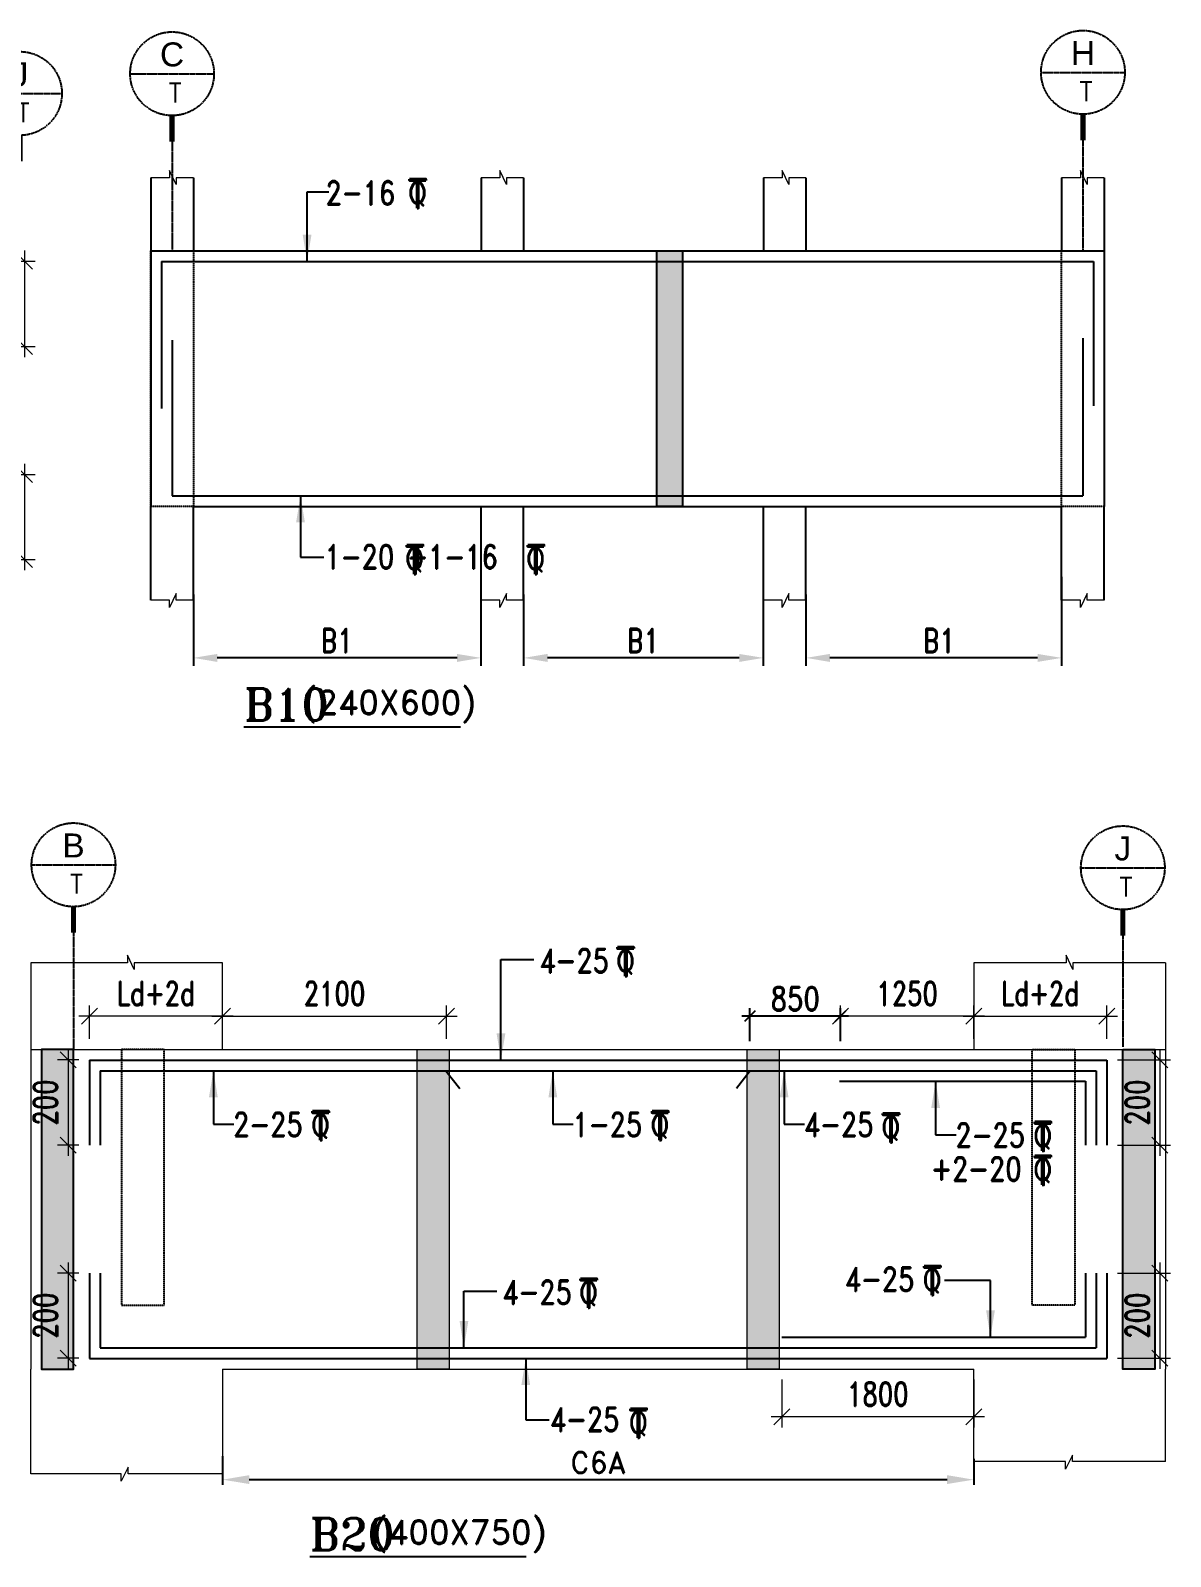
# Model space of a CAD drawing. Header units: millimetres. Extents: x 2061841 to 105821645, y -77612 to 48520811.
# Drawn here: x 2799672 to 2810372, y 28935 to 43257 of the extents above; entities that cross this region are included whole.
import ezdxf
from ezdxf.enums import TextEntityAlignment as Align

# ---------------------------------------------------------------- set-up
doc = ezdxf.new("R2010")
doc.units = ezdxf.units.MM
doc.header["$LTSCALE"] = 10
doc.header["$MEASUREMENT"] = 0
for name, pattern in [('$0$HIDDEN', [0.375, 0.25, -0.125]), ('BASEMENT COLUMN SETTING OUT-PART 2_R4$0$CENTER', [2, 1.25, -0.25, 0.25, -0.25]), ('CENTER', [2, 1.25, -0.25, 0.25, -0.25])]:
    doc.linetypes.add(name, pattern=pattern)
for name, color, linetype in [('A-Grid-Tower', 8, 'CENTER'), ('BASEMENT COLUMN SETTING OUT-PART 2_R4$0$A-GRID-MAIN', 2, 'BASEMENT COLUMN SETTING OUT-PART 2_R4$0$CENTER'), ('BEAM', 4, 'Continuous'), ('BEAM HATCH', 252, 'Continuous'), ('BEAM STIRRUPS', 3, 'Continuous'), ('DIM1', 3, 'Continuous'), ('LEADER', 3, 'Continuous'), ('REIN', 1, 'Continuous'), ('SHEET', 7, 'Continuous'), ('VIN_BEAM', 4, 'Continuous')]:
    doc.layers.add(name, color=color, linetype=linetype)
doc.layers.add('TEXT', color=2, linetype='Continuous', lineweight=25)
doc.layers.add('VIN_SLAB DIMENSION', color=3, linetype='Continuous', lineweight=13)
doc.styles.add('200', font='romand.shx', dxfattribs={"width": 0.8, "height": 225})
doc.styles.add('BASEMENT COLUMN SETTING OUT-PART 2_R4$0$MAS-TXTL', font='arial.ttf', dxfattribs={"height": 200})
doc.styles.add('BASEMENT COLUMN SETTING OUT-PART 2_R4$0$MAS-TXTS', font='romans.shx', dxfattribs={"width": 0.8, "height": 180})
doc.styles.add('GRID', font='romand.shx')
doc.styles.add('PK', font='romand.shx', dxfattribs={"width": 0.7, "height": 225})
doc.styles.add('PRP 100', font='romand.shx', dxfattribs={"width": 0.75})
doc.styles.add('RD', font='romand.shx', dxfattribs={"width": 0.9, "height": 225})
doc.styles.add('ROMAND', font='romand', dxfattribs={"height": 200})
doc.styles.add('RT', font='romant.shx', dxfattribs={"height": 250})
doc.dimstyles.new('dim', dxfattribs={"dimtxt": 225, "dimasz": 150, "dimexe": 100, "dimexo": 100, "dimgap": 100, "dimtad": 1, "dimdec": 0, "dimlfac": -1, "dimrnd": 5, "dimdsep": 46, "dimtxsty": 'PRP 100', "dimblk": 'OBLIQUE', "dimcen": 1.5, "dimdle": 100, "dimclrd": 3, "dimclre": 3, "dimclrt": 2, "dimadec": 0, "dimazin": 0, "dimtfac": 1, "dimtdec": 0, "dimtix": 1, "dimtmove": 0, "dimatfit": 3, "dimldrblk": 'OBLIQUE', "dimfxl": 200, "dimlwd": -1, "dimlwe": -1, "dimarcsym": 0})
doc.dimstyles.new('GR', dxfattribs={"dimtxt": 225, "dimasz": 100, "dimexe": 50, "dimexo": 50, "dimgap": 40, "dimtad": 1, "dimdec": 0, "dimzin": 0, "dimdsep": 46, "dimtxsty": 'RD', "dimblk1": 'OBLIQUE', "dimblk2": 'OBLIQUE', "dimsah": 1, "dimcen": 0, "dimdle": 100, "dimclrd": 3, "dimclre": 3, "dimclrt": 2, "dimadec": 0, "dimazin": 0, "dimtfac": 1, "dimtdec": 0, "dimtix": 1, "dimtmove": 0, "dimatfit": 3, "dimfxl": 1, "dimtolj": 1, "dimtzin": 0, "dimarcsym": 0})
doc.dimstyles.new('GR2', dxfattribs={"dimtxt": 225, "dimasz": 100, "dimexe": 75, "dimexo": 75, "dimgap": 50, "dimtad": 1, "dimdec": 0, "dimdsep": 46, "dimtxsty": '200', "dimblk1": 'OBLIQUE', "dimblk2": 'OBLIQUE', "dimsah": 1, "dimcen": 50, "dimdle": 75, "dimclrd": 3, "dimclre": 3, "dimclrt": 2, "dimadec": 0, "dimazin": 0, "dimtfac": 1, "dimtdec": 0, "dimtix": 1, "dimtmove": 0, "dimatfit": 3, "dimldrblk": 'OBLIQUE', "dimfxl": 1, "dimtolj": 1, "dimtzin": 0, "dimarcsym": 0})
doc.dimstyles.new('GRID', dxfattribs={"dimtxt": 300, "dimasz": 75, "dimexe": 50, "dimexo": 50, "dimgap": 60, "dimtad": 1, "dimdec": 0, "dimdsep": 46, "dimtxsty": 'GRID', "dimblk1": 'OBLIQUE', "dimblk2": 'OBLIQUE', "dimsah": 1, "dimcen": 2.5, "dimdle": 50, "dimclrd": 3, "dimclre": 3, "dimclrt": 2, "dimadec": 0, "dimazin": 0, "dimtfac": 1, "dimtdec": 0, "dimtmove": 0, "dimatfit": 3, "dimldrblk": 'OBLIQUE', "dimfxl": 1, "dimarcsym": 0})

# ---------------------------------------------------------------- blocks, each defined once
blk = doc.blocks.new('A$C33BE299A')
at = {"layer": 'SHEET', "color": 4, "style": 'ROMAND'}
for s, height, p in [('T', 170, (-16.2, 0)), ('Q', 125, (-14.4, 26.9))]:
    blk.add_text(s, height=height, dxfattribs=at).set_placement(p)
blk = doc.blocks.new('*D1978')
at = {"layer": 'BEAM STIRRUPS', "color": 3, "lineweight": -2, "ltscale": 0.25, "transparency": 16777216}
for p, q in [((2801200, 37963), (2801200, 37294)), ((2803900, 37936), (2803900, 37294)), ((2803675, 37369), (2801425, 37369))]:
    blk.add_line(p, q, dxfattribs=at)
at = {"layer": 'BEAM STIRRUPS', "color": 3, "linetype": 'Continuous', "ltscale": 0.25, "transparency": 16777216}
for points in [[(2801425, 37406), (2801425, 37331), (2801200, 37369)], [(2803675, 37406), (2803675, 37331), (2803900, 37369)]]:
    blk.add_solid(points, dxfattribs=at)
at = {"layer": 'Defpoints', "color": 0, "linetype": 'Continuous', "ltscale": 0.25, "transparency": 16777216}
for p in [(2801200, 38038, 2), (2803900, 38011, 46), (2801200, 37369)]:
    blk.add_point(p, dxfattribs=at)
at = {"layer": 'BEAM STIRRUPS', "color": 2, "linetype": 'Continuous', "ltscale": 0.25, "transparency": 16777216, "insert": (2802550, 37531), "char_height": 225, "attachment_point": 5, "rotation": 360, "style": '200'}
blk.add_mtext('\\A1;B1', dxfattribs=at)
blk = doc.blocks.new('_Oblique')
at = {"color": 0, "linetype": 'ByBlock', "lineweight": -2}
blk.add_line((-0.5, -0.5), (0.5, 0.5), dxfattribs=at)
blk = doc.blocks.new('*D1979')
at = {"layer": 'BEAM STIRRUPS', "color": 3, "lineweight": -2, "ltscale": 0.25, "transparency": 16777216}
for p, q in [((2806550, 38129), (2806550, 37294)), ((2804300, 37963), (2804300, 37294)), ((2806325, 37369), (2804525, 37369))]:
    blk.add_line(p, q, dxfattribs=at)
at = {"layer": 'BEAM STIRRUPS', "color": 3, "linetype": 'Continuous', "ltscale": 0.25, "transparency": 16777216}
for points in [[(2804525, 37406), (2804525, 37331), (2804300, 37369)], [(2806325, 37406), (2806325, 37331), (2806550, 37369)]]:
    blk.add_solid(points, dxfattribs=at)
at = {"layer": 'Defpoints', "color": 0, "linetype": 'Continuous', "ltscale": 0.25, "transparency": 16777216}
for p in [(2806550, 38204, 46), (2804300, 38038, 2), (2804300, 37369)]:
    blk.add_point(p, dxfattribs=at)
at = {"layer": 'BEAM STIRRUPS', "color": 2, "linetype": 'Continuous', "ltscale": 0.25, "transparency": 16777216, "insert": (2805425, 37531), "char_height": 225, "attachment_point": 5, "rotation": 360, "style": '200'}
blk.add_mtext('\\A1;B1', dxfattribs=at)
blk = doc.blocks.new('*D1980')
at = {"layer": 'BEAM STIRRUPS', "color": 3, "lineweight": -2, "ltscale": 0.25, "transparency": 16777216}
for p, q in [((2809350, 38129), (2809350, 37294)), ((2806950, 37963), (2806950, 37294)), ((2809125, 37369), (2807175, 37369))]:
    blk.add_line(p, q, dxfattribs=at)
at = {"layer": 'BEAM STIRRUPS', "color": 3, "linetype": 'Continuous', "ltscale": 0.25, "transparency": 16777216}
for points in [[(2807175, 37406), (2807175, 37331), (2806950, 37369)], [(2809125, 37406), (2809125, 37331), (2809350, 37369)]]:
    blk.add_solid(points, dxfattribs=at)
at = {"layer": 'Defpoints', "color": 0, "linetype": 'Continuous', "ltscale": 0.25, "transparency": 16777216}
for p in [(2809350, 38204, 46), (2806950, 38038, 2), (2806950, 37369)]:
    blk.add_point(p, dxfattribs=at)
at = {"layer": 'BEAM STIRRUPS', "color": 2, "linetype": 'Continuous', "ltscale": 0.25, "transparency": 16777216, "insert": (2808203, 37531), "char_height": 225, "attachment_point": 5, "rotation": 360, "style": '200'}
blk.add_mtext('\\A1;B1', dxfattribs=at)
blk = doc.blocks.new('*D1947')
at = {"layer": 'Defpoints', "color": 0, "linetype": 'Continuous', "ltscale": 20, "transparency": 16777216}
for p in [(2801475, 29928, 0), (2808525, 29903, -52), (2808525, 29656)]:
    blk.add_point(p, dxfattribs=at)
at = {"layer": 'DIM1', "color": 3, "linetype": 'Continuous', "lineweight": -2, "ltscale": 20, "transparency": 16777216}
for p, q in [((2801475, 29878), (2801475, 29606)), ((2808525, 29853), (2808525, 29606)), ((2801725, 29656), (2808275, 29656))]:
    blk.add_line(p, q, dxfattribs=at)
at = {"layer": 'DIM1', "color": 3, "linetype": 'Continuous', "ltscale": 20, "transparency": 16777216}
for points in [[(2801725, 29698), (2801725, 29615), (2801475, 29656)], [(2808275, 29698), (2808275, 29615), (2808525, 29656)]]:
    blk.add_solid(points, dxfattribs=at)
at = {"layer": 'DIM1', "color": 2, "linetype": 'Continuous', "ltscale": 20, "transparency": 16777216, "insert": (2805000, 29816), "char_height": 200, "attachment_point": 5, "style": 'GRID'}
blk.add_mtext('C6A', dxfattribs=at)
blk = doc.blocks.new('*D1948')
at = {"layer": 'Defpoints', "color": 0, "transparency": 16777216}
for p in [(2803575, 34006), (2801475, 33695), (2803575, 33695, -34)]:
    blk.add_point(p, dxfattribs=at)
at = {"layer": 'VIN_SLAB DIMENSION', "color": 3, "transparency": 16777216}
for p, q in [((2801475, 33795), (2801475, 34106)), ((2803575, 33795), (2803575, 34106)), ((2801375, 34006), (2803675, 34006))]:
    blk.add_line(p, q, dxfattribs=at)
at = {"layer": 'VIN_SLAB DIMENSION', "color": 3, "transparency": 16777216, "xscale": 150, "yscale": 150, "zscale": 150, "rotation": 180}
blk.add_blockref('_Oblique', (2801475, 34006), dxfattribs=at)
at = {"layer": 'VIN_SLAB DIMENSION', "color": 3, "transparency": 16777216, "xscale": 150, "yscale": 150, "zscale": 150}
blk.add_blockref('_Oblique', (2803575, 34006), dxfattribs=at)
at = {"layer": 'VIN_SLAB DIMENSION', "color": 2, "transparency": 16777216, "insert": (2802525, 34219), "char_height": 225, "attachment_point": 5, "style": 'PRP 100'}
blk.add_mtext('2100', dxfattribs=at)
blk = doc.blocks.new('OBLIQUE')
blk = doc.blocks.new('*D1834')
at = {"layer": 'Defpoints', "color": 0, "transparency": 16777216}
for p in [(2799119, 41091, 52), (2799119, 40291, 51), (2799616, 40291)]:
    blk.add_point(p, dxfattribs=at)
at = {"layer": 'VIN_SLAB DIMENSION', "color": 3, "transparency": 16777216}
for p, q in [((2799616, 41191), (2799616, 40191)), ((2799219, 41091), (2799716, 41091)), ((2799219, 40291), (2799716, 40291))]:
    blk.add_line(p, q, dxfattribs=at)
at = {"layer": 'VIN_SLAB DIMENSION', "color": 3, "transparency": 16777216, "xscale": 150, "yscale": 150, "zscale": 150}
for p, rotation in [((2799616, 41091), 90), ((2799616, 40291), 270)]:
    blk.add_blockref('_Oblique', p, dxfattribs=dict(at, rotation=rotation))
at = {"layer": 'VIN_SLAB DIMENSION', "color": 2, "transparency": 16777216, "insert": (2799403, 40691), "char_height": 225, "attachment_point": 5, "rotation": 90, "style": 'PRP 100'}
blk.add_mtext('200', dxfattribs=at)
blk = doc.blocks.new('*D1835')
at = {"layer": 'Defpoints', "color": 0, "transparency": 16777216}
for p in [(2799119, 39091, 52), (2799119, 38291, 51), (2799616, 38291)]:
    blk.add_point(p, dxfattribs=at)
at = {"layer": 'VIN_SLAB DIMENSION', "color": 3, "transparency": 16777216}
for p, q in [((2799616, 39191), (2799616, 38191)), ((2799219, 39091), (2799716, 39091)), ((2799219, 38291), (2799716, 38291))]:
    blk.add_line(p, q, dxfattribs=at)
at = {"layer": 'VIN_SLAB DIMENSION', "color": 3, "transparency": 16777216, "xscale": 150, "yscale": 150, "zscale": 150}
for p, rotation in [((2799616, 39091), 90), ((2799616, 38291), 270)]:
    blk.add_blockref('_Oblique', p, dxfattribs=dict(at, rotation=rotation))
at = {"layer": 'VIN_SLAB DIMENSION', "color": 2, "transparency": 16777216, "insert": (2799403, 38691), "char_height": 225, "attachment_point": 5, "rotation": 90, "style": 'PRP 100'}
blk.add_mtext('200', dxfattribs=at)
blk = doc.blocks.new('*D1844')
at = {"layer": 'Defpoints', "color": 0, "transparency": 16777216}
for p in [(2809775, 34006), (2808525, 33695, 52), (2809775, 33695, 52)]:
    blk.add_point(p, dxfattribs=at)
at = {"layer": 'VIN_SLAB DIMENSION', "color": 3, "transparency": 16777216}
for p, q in [((2808525, 33795), (2808525, 34106)), ((2809775, 33795), (2809775, 34106)), ((2808425, 34006), (2809875, 34006))]:
    blk.add_line(p, q, dxfattribs=at)
at = {"layer": 'VIN_SLAB DIMENSION', "color": 3, "transparency": 16777216, "xscale": 150, "yscale": 150, "zscale": 150, "rotation": 180}
blk.add_blockref('_Oblique', (2808525, 34006), dxfattribs=at)
at = {"layer": 'VIN_SLAB DIMENSION', "color": 3, "transparency": 16777216, "xscale": 150, "yscale": 150, "zscale": 150}
blk.add_blockref('_Oblique', (2809775, 34006), dxfattribs=at)
at = {"layer": 'VIN_SLAB DIMENSION', "color": 2, "transparency": 16777216, "insert": (2809150, 34219), "char_height": 225, "attachment_point": 5, "style": 'PRP 100'}
blk.add_mtext('Ld+2d', dxfattribs=at)
blk = doc.blocks.new('*D1845')
at = {"layer": 'Defpoints', "color": 0, "transparency": 16777216}
for p in [(2809776, 33595, 52), (2809776, 32795, 51), (2810272, 32795)]:
    blk.add_point(p, dxfattribs=at)
at = {"layer": 'VIN_SLAB DIMENSION', "color": 3, "transparency": 16777216}
for p, q in [((2810272, 33695), (2810272, 32695)), ((2809876, 33595), (2810372, 33595)), ((2809876, 32795), (2810372, 32795))]:
    blk.add_line(p, q, dxfattribs=at)
at = {"layer": 'VIN_SLAB DIMENSION', "color": 3, "transparency": 16777216, "xscale": 150, "yscale": 150, "zscale": 150}
for p, rotation in [((2810272, 33595), 90), ((2810272, 32795), 270)]:
    blk.add_blockref('_Oblique', p, dxfattribs=dict(at, rotation=rotation))
at = {"layer": 'VIN_SLAB DIMENSION', "color": 2, "transparency": 16777216, "insert": (2810060, 33195), "char_height": 225, "attachment_point": 5, "rotation": 90, "style": 'PRP 100'}
blk.add_mtext('200', dxfattribs=at)
blk = doc.blocks.new('*D1846')
at = {"layer": 'Defpoints', "color": 0, "transparency": 16777216}
for p in [(2809776, 31595, 52), (2809776, 30795, 51), (2810272, 30795)]:
    blk.add_point(p, dxfattribs=at)
at = {"layer": 'VIN_SLAB DIMENSION', "color": 3, "transparency": 16777216}
for p, q in [((2810272, 31695), (2810272, 30695)), ((2809876, 31595), (2810372, 31595)), ((2809876, 30795), (2810372, 30795))]:
    blk.add_line(p, q, dxfattribs=at)
at = {"layer": 'VIN_SLAB DIMENSION', "color": 3, "transparency": 16777216, "xscale": 150, "yscale": 150, "zscale": 150}
for p, rotation in [((2810272, 31595), 90), ((2810272, 30795), 270)]:
    blk.add_blockref('_Oblique', p, dxfattribs=dict(at, rotation=rotation))
at = {"layer": 'VIN_SLAB DIMENSION', "color": 2, "transparency": 16777216, "insert": (2810060, 31195), "char_height": 225, "attachment_point": 5, "rotation": 90, "style": 'PRP 100'}
blk.add_mtext('200', dxfattribs=at)
blk = doc.blocks.new('*D1847')
at = {"layer": 'Defpoints', "color": 0, "transparency": 16777216}
for p in [(2800225, 34006), (2800225, 33695, 52), (2801475, 33695, 52)]:
    blk.add_point(p, dxfattribs=at)
at = {"layer": 'VIN_SLAB DIMENSION', "color": 3, "transparency": 16777216}
for p, q in [((2800225, 33795), (2800225, 34106)), ((2801475, 33795), (2801475, 34106)), ((2801575, 34006), (2800125, 34006))]:
    blk.add_line(p, q, dxfattribs=at)
at = {"layer": 'VIN_SLAB DIMENSION', "color": 3, "transparency": 16777216, "xscale": 150, "yscale": 150, "zscale": 150, "rotation": 180}
blk.add_blockref('_Oblique', (2800225, 34006), dxfattribs=at)
at = {"layer": 'VIN_SLAB DIMENSION', "color": 3, "transparency": 16777216, "xscale": 150, "yscale": 150, "zscale": 150}
blk.add_blockref('_Oblique', (2801475, 34006), dxfattribs=at)
at = {"layer": 'VIN_SLAB DIMENSION', "color": 2, "transparency": 16777216, "insert": (2800850, 34219), "char_height": 225, "attachment_point": 5, "style": 'PRP 100'}
blk.add_mtext('Ld+2d', dxfattribs=at)
blk = doc.blocks.new('*D1848')
at = {"layer": 'Defpoints', "color": 0, "transparency": 16777216}
for p in [(2800224, 33595, 52), (2800024, 32795), (2800224, 32795, 51)]:
    blk.add_point(p, dxfattribs=at)
at = {"layer": 'VIN_SLAB DIMENSION', "color": 3, "transparency": 16777216}
for p, q in [((2800024, 33695), (2800024, 32695)), ((2800124, 33595), (2799924, 33595)), ((2800124, 32795), (2799924, 32795))]:
    blk.add_line(p, q, dxfattribs=at)
at = {"layer": 'VIN_SLAB DIMENSION', "color": 3, "transparency": 16777216, "xscale": 150, "yscale": 150, "zscale": 150}
for p, rotation in [((2800024, 33595), 90), ((2800024, 32795), 270)]:
    blk.add_blockref('_Oblique', p, dxfattribs=dict(at, rotation=rotation))
at = {"layer": 'VIN_SLAB DIMENSION', "color": 2, "transparency": 16777216, "insert": (2799811, 33195), "char_height": 225, "attachment_point": 5, "rotation": 90, "style": 'PRP 100'}
blk.add_mtext('200', dxfattribs=at)
blk = doc.blocks.new('*D1849')
at = {"layer": 'Defpoints', "color": 0, "transparency": 16777216}
for p in [(2807275, 34006), (2807275, 33695), (2808525, 33695)]:
    blk.add_point(p, dxfattribs=at)
at = {"layer": 'VIN_SLAB DIMENSION', "color": 3, "transparency": 16777216}
for p, q in [((2807275, 33795), (2807275, 34106)), ((2808525, 33795), (2808525, 34106)), ((2808625, 34006), (2807175, 34006))]:
    blk.add_line(p, q, dxfattribs=at)
at = {"layer": 'VIN_SLAB DIMENSION', "color": 3, "transparency": 16777216, "xscale": 150, "yscale": 150, "zscale": 150, "rotation": 180}
blk.add_blockref('_Oblique', (2807275, 34006), dxfattribs=at)
at = {"layer": 'VIN_SLAB DIMENSION', "color": 3, "transparency": 16777216, "xscale": 150, "yscale": 150, "zscale": 150}
blk.add_blockref('_Oblique', (2808525, 34006), dxfattribs=at)
at = {"layer": 'VIN_SLAB DIMENSION', "color": 2, "transparency": 16777216, "insert": (2807900, 34219), "char_height": 225, "attachment_point": 5, "style": 'PRP 100'}
blk.add_mtext('1250', dxfattribs=at)
blk = doc.blocks.new('*D1850')
at = {"layer": 'BEAM', "color": 3, "lineweight": -2, "transparency": 16777216}
for p, q in [((2807350, 34006), (2806350, 34006)), ((2806425, 33770), (2806425, 34081)), ((2807275, 33770), (2807275, 34081))]:
    blk.add_line(p, q, dxfattribs=at)
at = {"layer": 'Defpoints', "color": 0, "transparency": 16777216}
for p in [(2806425, 34006), (2806425, 33695, 18), (2807275, 33695, 52)]:
    blk.add_point(p, dxfattribs=at)
at = {"layer": 'BEAM', "color": 3, "lineweight": -2, "transparency": 16777216, "xscale": 100, "yscale": 100, "zscale": 100, "rotation": 180}
blk.add_blockref('_Oblique', (2806425, 34006), dxfattribs=at)
at = {"layer": 'BEAM', "color": 3, "lineweight": -2, "transparency": 16777216, "xscale": 100, "yscale": 100, "zscale": 100}
blk.add_blockref('_Oblique', (2807275, 34006), dxfattribs=at)
at = {"layer": 'BEAM', "color": 2, "transparency": 16777216, "insert": (2806850, 34169), "char_height": 225, "attachment_point": 5, "style": '200'}
blk.add_mtext('\\A1;850', dxfattribs=at)
blk = doc.blocks.new('*D1851')
at = {"layer": 'Defpoints', "color": 0, "transparency": 16777216}
for p in [(2800224, 31595, 52), (2800024, 30795), (2800224, 30795, 51)]:
    blk.add_point(p, dxfattribs=at)
at = {"layer": 'VIN_SLAB DIMENSION', "color": 3, "transparency": 16777216}
for p, q in [((2800024, 31695), (2800024, 30695)), ((2800124, 31595), (2799924, 31595)), ((2800124, 30795), (2799924, 30795))]:
    blk.add_line(p, q, dxfattribs=at)
at = {"layer": 'VIN_SLAB DIMENSION', "color": 3, "transparency": 16777216, "xscale": 150, "yscale": 150, "zscale": 150}
for p, rotation in [((2800024, 31595), 90), ((2800024, 30795), 270)]:
    blk.add_blockref('_Oblique', p, dxfattribs=dict(at, rotation=rotation))
at = {"layer": 'VIN_SLAB DIMENSION', "color": 2, "transparency": 16777216, "insert": (2799811, 31195), "char_height": 225, "attachment_point": 5, "rotation": 90, "style": 'PRP 100'}
blk.add_mtext('200', dxfattribs=at)
blk = doc.blocks.new('*D1852')
at = {"layer": 'Defpoints', "color": 0, "transparency": 16777216}
for p in [(2806725, 30695), (2808525, 30695), (2806725, 30246)]:
    blk.add_point(p, dxfattribs=at)
at = {"layer": 'VIN_SLAB DIMENSION', "color": 3, "transparency": 16777216}
for p, q in [((2806725, 30595), (2806725, 30146)), ((2808525, 30595), (2808525, 30146)), ((2808625, 30246), (2806625, 30246))]:
    blk.add_line(p, q, dxfattribs=at)
at = {"layer": 'VIN_SLAB DIMENSION', "color": 3, "transparency": 16777216, "xscale": 150, "yscale": 150, "zscale": 150, "rotation": 180}
blk.add_blockref('_Oblique', (2806725, 30246), dxfattribs=at)
at = {"layer": 'VIN_SLAB DIMENSION', "color": 3, "transparency": 16777216, "xscale": 150, "yscale": 150, "zscale": 150}
blk.add_blockref('_Oblique', (2808525, 30246), dxfattribs=at)
at = {"layer": 'VIN_SLAB DIMENSION', "color": 2, "transparency": 16777216, "insert": (2807625, 30459), "char_height": 225, "attachment_point": 5, "style": 'PRP 100'}
blk.add_mtext('1800', dxfattribs=at)
blk = doc.blocks.new('BASEMENT COLUMN SETTING OUT-PART 2_R4$0$GRID TARGET1')
blk.add_wipeout([(393, -655), (392, -641), (392, -628), (390, -614), (389, -600), (387, -587), (384, -573), (381, -560), (377, -547), (373, -534), (369, -521), (364, -508), (359, -495), (353, -483), (347, -471), (340, -459), (333, -447), (325, -435), (318, -424), (309, -413), (301, -403), (292, -392), (282, -382), (273, -373), (263, -363), (252, -354), (242, -346), (231, -337), (220, -330), (208, -322), (196, -315), (184, -308), (172, -302), (160, -296), (147, -291), (134, -286), (121, -282), (108, -278), (95, -274), (82, -271), (68, -268), (55, -266), (41, -265), (27, -263), (14, -263), (0, -262), (-14, -263), (-27, -263), (-41, -265), (-55, -266), (-68, -268), (-82, -271), (-95, -274), (-108, -278), (-121, -282), (-134, -286), (-147, -291), (-160, -296), (-172, -302), (-184, -308), (-196, -315), (-208, -322), (-220, -330), (-231, -337), (-242, -346), (-252, -354), (-263, -363), (-273, -373), (-282, -382), (-292, -392), (-301, -403), (-309, -413), (-318, -424), (-325, -435), (-333, -447), (-340, -459), (-347, -471), (-353, -483), (-359, -495), (-364, -508), (-369, -521), (-373, -534), (-377, -547), (-381, -560), (-384, -573), (-387, -587), (-389, -600), (-390, -614), (-392, -628), (-392, -641), (-393, -655), (-392, -669), (-392, -682), (-390, -696), (-389, -710), (-387, -723), (-384, -737), (-381, -750), (-377, -763), (-373, -776), (-369, -789), (-364, -802), (-359, -815), (-353, -827), (-347, -839), (-340, -851), (-333, -863), (-325, -875), (-318, -886), (-309, -897), (-301, -907), (-292, -918), (-282, -928), (-273, -937), (-263, -947), (-252, -956), (-242, -964), (-231, -973), (-220, -981), (-208, -988), (-196, -995), (-184, -1002), (-172, -1008), (-160, -1014), (-147, -1019), (-134, -1024), (-121, -1028), (-108, -1032), (-95, -1036), (-82, -1039), (-68, -1042), (-55, -1044), (-41, -1046), (-27, -1047), (-14, -1047), (0, -1048), (14, -1047), (27, -1047), (41, -1046), (55, -1044), (68, -1042), (82, -1039), (95, -1036), (108, -1032), (121, -1028), (134, -1024), (147, -1019), (160, -1014), (172, -1008), (184, -1002), (196, -995), (208, -988), (220, -981), (231, -973), (242, -964), (252, -956), (263, -947), (273, -937), (282, -928), (292, -918), (301, -907), (309, -897), (318, -886), (325, -875), (333, -863), (340, -851), (347, -839), (353, -827), (359, -815), (364, -802), (369, -789), (373, -776), (377, -763), (381, -750), (384, -737), (387, -723), (389, -710), (390, -696), (392, -682), (392, -669)])
blk.add_line((-393, -655), (393, -655))
at = {"const_width": 48.8}
blk.add_lwpolyline([(0, -1048), (0, -1292)], dxfattribs=at)
blk.add_circle((0, -655), 393)
for tag, height, style, p in [('AS', 225, 'BASEMENT COLUMN SETTING OUT-PART 2_R4$0$MAS-TXTL', (0, -586)), ('REF', 180, 'BASEMENT COLUMN SETTING OUT-PART 2_R4$0$MAS-TXTS', (29, -925))]:
    blk.add_attdef(tag, text='', height=height, dxfattribs=dict(style=style)).set_placement(p, align=Align.CENTER)

msp = doc.modelspace()

# ---------------------------------------------------------------- hatches: boundary and pattern name
at = {"layer": 'BEAM HATCH'}
for points in [[(2805550.5, 41190.6), (2805790.5, 41190.6), (2805790.5, 38790.6), (2805550.5, 38790.6)], [(2800075, 33694.6), (2799775, 33694.6), (2799775, 30694.6), (2800075, 30694.6)], [(2803300, 33694.6), (2803600, 33694.6), (2803600.3, 30694.6), (2803300.3, 30694.6)], [(2806400, 33694.6), (2806700, 33694.6), (2806700.1, 30694.6), (2806400.1, 30694.6)], [(2809925, 33694.6), (2810225.1, 33694.6), (2810224.8, 30694.6), (2809924.7, 30694.6)]]:
    msp.add_hatch(color=252, dxfattribs=at).paths.add_polyline_path(points)

# ---------------------------------------------------------------- linework, layer by layer
at = {"layer": 'A-Grid-Tower', "color": 6}
for p, q in [((2801000.5, 42214.8, 0), (2801000.5, 41190.6, 0)), ((2809550.5, 42227.8, 0), (2809550.5, 41190.6, 0)), ((2800075, 34789.9, 51.6), (2800075, 33694.6, 0)), ((2809925, 34762, 51.6), (2809925, 33717.3, 51.6))]:
    msp.add_line(p, q, dxfattribs=at)
at = {"layer": 'BEAM'}
for p, q in [((2800800.5, 41873.4, 0), (2800800.5, 41190.6, 0)), ((2801200.5, 41873.4, 0), (2801200.5, 41190.6, 0)), ((2803900.5, 41873.4, 0), (2803900.5, 41190.6, 0)), ((2804300.5, 41873.4, 0), (2804300.5, 41190.6, 0)), ((2806550.5, 41873.4, 0), (2806550.5, 41190.6, 0)), ((2806950.5, 41873.4, 0), (2806950.5, 41190.6, 0)), ((2809350.5, 41873.4, 0), (2809350.5, 41190.6, 0)), ((2809750.5, 41873.4, 0), (2809750.5, 41190.6, 0)), ((2800800.5, 41190.6, 0), (2800800.5, 38790.6, 0)), ((2800800.5, 41190.6, 0), (2809750.5, 41190.6, 0)), ((2809750.5, 41190.6, 0), (2809750.5, 38790.6, 0)), ((2800800.5, 37911.2, 0), (2800800.5, 38790.6, 0)), ((2801200.5, 38790.6, 0), (2809350.5, 38790.6, 0)), ((2801200.5, 37911.2, 0), (2801200.5, 38790.6, 0)), ((2803900.5, 37911.2, 0), (2803900.5, 38790.6, 0)), ((2804300.5, 37911.2, 0), (2804300.5, 38790.6, 0)), ((2806550.5, 37911.2, 0), (2806550.5, 38790.6, 0)), ((2806950.5, 37911.2, 0), (2806950.5, 38790.6, 0)), ((2809350.5, 37911.2, 0), (2809350.5, 38790.6, 0)), ((2809750.5, 37911.2, 0), (2809750.5, 38790.6, 0))]:
    msp.add_line(p, q, dxfattribs=at)
at = {"layer": 'BEAM', "lineweight": 13}
for p, q in [((2800976, 41873.4, -51.6), (2800800.5, 41873.4, 51.6)), ((2800976, 41944.1, -51.6), (2800976, 41873.4, -51.6)), ((2801039.1, 41812.5, -51.6), (2800976, 41944.1, -51.6)), ((2801039.1, 41873.4, -51.6), (2801039.1, 41812.5, -51.6)), ((2801200.5, 41873.4, -19.7), (2801039.1, 41873.4, -51.6)), ((2804076, 41873.4, -51.6), (2803900.5, 41873.4, 51.6)), ((2804076, 41944.1, -51.6), (2804076, 41873.4, -51.6)), ((2804139.1, 41812.5, -51.6), (2804076, 41944.1, -51.6)), ((2804139.1, 41873.4, -51.6), (2804139.1, 41812.5, -51.6)), ((2804300.5, 41873.4, -19.7), (2804139.1, 41873.4, -51.6)), ((2806726, 41873.4, -51.6), (2806550.5, 41873.4, 51.6)), ((2806726, 41944.1, -51.6), (2806726, 41873.4, -51.6)), ((2806789.1, 41812.5, -51.6), (2806726, 41944.1, -51.6)), ((2806789.1, 41873.4, -51.6), (2806789.1, 41812.5, -51.6)), ((2806950.5, 41873.4, -19.7), (2806789.1, 41873.4, -51.6)), ((2809526, 41873.4, -51.6), (2809350.5, 41873.4, 51.6)), ((2809526, 41944.1, -51.6), (2809526, 41873.4, -51.6)), ((2809589.1, 41812.5, -51.6), (2809526, 41944.1, -51.6)), ((2809589.1, 41873.4, -51.6), (2809589.1, 41812.5, -51.6)), ((2809750.5, 41873.4, -19.7), (2809589.1, 41873.4, -51.6)), ((2801039.1, 37972.2, -51.6), (2800976, 37840.6, -51.6)), ((2801039.1, 37911.2, -51.6), (2801039.1, 37972.2, -51.6)), ((2804139.1, 37972.2, -51.6), (2804076, 37840.6, -51.6)), ((2804139.1, 37911.2, -51.6), (2804139.1, 37972.2, -51.6)), ((2806789.1, 37972.2, -51.6), (2806726, 37840.6, -51.6)), ((2806789.1, 37911.2, -51.6), (2806789.1, 37972.2, -51.6)), ((2809589.1, 37972.2, -51.6), (2809526, 37840.6, -51.6)), ((2809589.1, 37911.2, -51.6), (2809589.1, 37972.2, -51.6)), ((2800976, 37911.2, -51.6), (2800800.5, 37911.2, 51.6)), ((2800976, 37840.6, -51.6), (2800976, 37911.2, -51.6)), ((2801200.5, 37911.2, -19.7), (2801039.1, 37911.2, -51.6)), ((2804076, 37911.2, -51.6), (2803900.5, 37911.2, 51.6)), ((2804076, 37840.6, -51.6), (2804076, 37911.2, -51.6)), ((2804300.5, 37911.2, -19.7), (2804139.1, 37911.2, -51.6)), ((2806726, 37911.2, -51.6), (2806550.5, 37911.2, 51.6)), ((2806726, 37840.6, -51.6), (2806726, 37911.2, -51.6)), ((2806950.5, 37911.2, -19.7), (2806789.1, 37911.2, -51.6)), ((2809526, 37911.2, -51.6), (2809350.5, 37911.2, 51.6)), ((2809526, 37840.6, -51.6), (2809526, 37911.2, -51.6)), ((2809750.5, 37911.2, -19.7), (2809589.1, 37911.2, -51.6)), ((2800582.7, 34577.2, 0), (2800582.7, 34506.6, 0)), ((2800645.8, 34445.7, 0), (2800582.7, 34577.2, 0)), ((2809391.4, 34577.2, -51.6), (2809391.4, 34506.6, -51.6)), ((2809454.5, 34445.7, -51.6), (2809391.4, 34577.2, -51.6)), ((2799675, 34506.6, 0), (2799675, 33694.6, 0)), ((2800582.7, 34506.6, 0), (2799675, 34506.6, 51.6)), ((2800645.8, 34506.6, 0), (2800645.8, 34445.7, 0)), ((2801475, 34506.6, 226.7), (2800645.8, 34506.6, 0)), ((2801475, 33694.6, 51.6), (2801475, 34506.6, 51.6)), ((2808525, 34506.6, 0), (2808525, 33694.6, 0)), ((2809391.4, 34506.6, -51.6), (2808525, 34506.6, 51.6)), ((2809454.5, 34506.6, -51.6), (2809454.5, 34445.7, -51.6)), ((2810325, 34506.6, 0), (2809454.5, 34506.6, -51.6)), ((2810325, 34506.6, 0), (2810325, 33694.6, 0)), ((2799675, 33694.6, 51.6), (2799675, 30694.6, 51.6)), ((2799675, 33694.6, 51.6), (2810325, 33694.6, 0)), ((2810325, 33694.6, 0), (2810325, 30694.6, 0)), ((2799675, 29711.6, 0), (2799675, 30694.6, 0)), ((2801475, 30694.6, 51.6), (2808525, 30694.6, 0)), ((2801475, 30694.6, 51.6), (2801475, 29711.6, 51.6)), ((2808525, 29825.6, 0), (2808525, 30694.6, 0)), ((2810325, 29825.6, 0), (2810325, 30694.6, 0)), ((2809388, 29825.6, -51.6), (2808525, 29825.6, 51.6)), ((2809451.1, 29886.5, -51.6), (2809388, 29754.9, -51.6)), ((2809388, 29754.9, -51.6), (2809388, 29825.6, -51.6)), ((2809451.1, 29825.6, -51.6), (2809451.1, 29886.5, -51.6)), ((2810325, 29825.6, 0), (2809451.1, 29825.6, -51.6)), ((2800523.8, 29711.6, 0), (2799675, 29711.6, 51.6)), ((2800586.9, 29772.6, 0), (2800523.8, 29641, 0)), ((2800523.8, 29641, 0), (2800523.8, 29711.6, 0)), ((2800586.9, 29711.6, 0), (2800586.9, 29772.6, 0)), ((2801475, 29711.6, 226.7), (2800586.9, 29711.6, 0))]:
    msp.add_line(p, q, dxfattribs=at)
at = {"layer": 'BEAM', "elevation": 0}
msp.add_lwpolyline([(2805550.5, 41190.6), (2805790.5, 41190.6), (2805790.5, 38790.6), (2805550.5, 38790.6)], close=True, dxfattribs=at)
at = {"layer": 'BEAM', "lineweight": 13, "elevation": 0}
for points in [[(2803300, 33694.6), (2803600, 33694.6), (2803600.3, 30694.6), (2803300.3, 30694.6)], [(2806400, 33694.6), (2806700, 33694.6), (2806700.1, 30694.6), (2806400.1, 30694.6)]]:
    msp.add_lwpolyline(points, close=True, dxfattribs=at)
at = {"layer": 'REIN'}
for p, q in [((2800900.5, 41090.6, 0), (2809650.5, 41090.6, 0)), ((2800900.5, 41090.6, 0), (2800900.5, 39708.9, 0)), ((2809650.5, 41090.6, 0), (2809650.5, 39733.2, 0)), ((2801000.5, 40352.4, 0), (2801000.5, 38890.6, 0)), ((2809550.5, 40368.8, 0), (2809550.5, 38890.6, 0)), ((2801000.5, 38890.6, 0), (2809550.5, 38890.6, 0)), ((2800224.4, 33594.6, 51.6), (2803640.5, 33594.6, 51.6)), ((2800224.4, 33594.6, 51.6), (2800224.4, 32794.6, 51.2)), ((2803640.5, 33594.6, 51.6), (2809775.6, 33594.6, 0)), ((2809775.6, 33594.6, 0), (2809775.6, 32794.6, -0.4)), ((2800324.4, 33494.6, 51.5), (2806428, 33494.6, 0)), ((2800324.4, 33494.6, 51.5), (2800324.4, 32794.6, 51.2)), ((2803571.6, 33494.6, 51.6), (2803702.2, 33325.8, 51.6)), ((2806428, 33494.6, 0), (2806297.4, 33325.8, 0)), ((2806428, 33494.6, 0), (2809675.6, 33494.6, 0)), ((2807266.5, 33394.6, 0), (2809575.6, 33394.6, 0)), ((2809575.6, 33394.6, -0.1), (2809575.6, 32794.6, -0.4)), ((2809675.6, 33494.6, 0), (2809675.6, 32794.6, -0.4)), ((2800224.4, 31594.6, 50.1), (2800224.4, 30794.6, 49.8)), ((2800324.4, 31594.6, 50.5), (2800324.4, 30894.6, 50.1)), ((2809575.6, 31594.5, 2.5), (2809575.6, 30994.6, 2.2)), ((2809675.6, 31594.5, 2.5), (2809675.6, 30894.5, 2.1)), ((2809775.6, 31594.6, 2.5), (2809775.6, 30794.6, 2.1)), ((2809675.6, 31094.6, 2.1), (2809675.6, 31094.6, 2.1)), ((2806725.5, 30994.6, 17.3), (2809575.6, 30994.6, 2.2)), ((2800224.4, 30794.6, 49.8), (2809775.6, 30794.6, 2.1)), ((2800324.4, 30894.6, 50.1), (2809675.6, 30894.6, 2.1)), ((2809475.6, 30894.6, 2.1), (2809475.6, 30894.5, 2.1))]:
    msp.add_line(p, q, dxfattribs=at)
at = {"layer": 'VIN_BEAM', "linetype": '$0$HIDDEN', "elevation": 0}
for points in [[(2800800.5, 41190.6), (2801200.5, 41190.6), (2801200.5, 38790.6), (2800800.5, 38790.6)], [(2809350.5, 41190.6), (2809750.5, 41190.6), (2809750.5, 38790.6), (2809350.5, 38790.6)], [(2800925, 33694.6), (2800525, 33694.6), (2800525.2, 31294.6), (2800925.2, 31294.6)], [(2809075, 33694.6), (2809475, 33694.6), (2809475, 31294.6), (2809075, 31294.6)]]:
    msp.add_lwpolyline(points, close=True, dxfattribs=at)
at = {"layer": 'VIN_BEAM'}
for points, elevation in [([(2800075, 33694.6), (2799775, 33694.6), (2799775, 30694.6), (2800075, 30694.6)], 0), ([(2809925, 33694.6), (2810225.1, 33694.6), (2810224.8, 30694.6), (2809924.7, 30694.6)], 51.6)]:
    msp.add_lwpolyline(points, close=True, dxfattribs=dict(at, elevation=elevation))

# ---------------------------------------------------------------- block references
at = {"layer": 'BASEMENT COLUMN SETTING OUT-PART 2_R4$0$A-GRID-MAIN', "color": 240, "true_color": 0xed1f24}
msp.add_blockref('BASEMENT COLUMN SETTING OUT-PART 2_R4$0$GRID TARGET1', (2799573.2, 43321.1, -20.7), dxfattribs=at).add_auto_attribs({'REF': 'T', 'AS': 'J'})
at = {"layer": 'TEXT', "color": 2, "xscale": 1.600000001490116, "yscale": 1.600000001490116, "zscale": 1.600000001490116}
for p in [(2803232.8, 41590.7, 243658), (2803205.5, 38156, 243658), (2804341.7, 38156, 243658)]:
    msp.add_blockref('A$C33BE299A', p, dxfattribs=at)
at = {"layer": 'TEXT', "color": 1, "xscale": 1.600000001490116, "yscale": 1.600000001490116, "zscale": 1.600000001490116}
for p in [(2805185.6, 34381, 243709.9), (2802321.9, 32841, 243709.9), (2805508.2, 32841, 243709.9), (2807675.1, 32821.5, 243658.3), (2809101.5, 32741, 243658.3), (2809101.5, 32423.1, 243658.3), (2808063.2, 31388.8, 243665.2), (2804837.9, 31269.8, 243709.9), (2805305.6, 30049.5, 243709.9)]:
    msp.add_blockref('A$C33BE299A', p, dxfattribs=at)

# ---------------------------------------------------------------- texts
at = {"layer": 'TEXT', "color": 2, "style": 'PK', "width": 0.8}
for s, p in [('2-16', (2802440.1, 41620.9, -0.2)), ('4-25', (2804446.7, 34414.4, 51.4)), ('2-25', (2801572.7, 32876.9, 51.6)), ('1-25', (2804759, 32876.9, 51.6)), ('4-25', (2806930.2, 32876.9, 0)), ('2-25', (2808352.3, 32776.9, 0)), ('+2-20', (2808127.5, 32459.1, 0)), ('4-25 ', (2804099.1, 31303.1, 51.4)), ('4-25', (2807314, 31424.8, 6.9))]:
    msp.add_text(s, height=225, dxfattribs=at).set_placement(p)
for s, p in [('1-20 +1-16', (2802430.9, 38205, 0)), ('4-25', (2804545.5, 30109, 51.6))]:
    msp.add_text(s, height=225, rotation=0, dxfattribs=at).set_placement(p)
at = {"layer": 'TEXT', "color": 2, "style": 'RD'}
for s, p in [('(240X600)', (2802228.9, 36837.8, 0)), ('(400X750)', (2802891.2, 29050.9, 51.6))]:
    msp.add_text(s, height=225, dxfattribs=at).set_placement(p)
at = {"layer": 'TEXT', "color": 1, "style": 'RT'}
for s, p in [('%%UB10      ', (2802691, 36931.8, 0)), ('%%UB20      ', (2803309.3, 29145, 51.6))]:
    msp.add_text(s, height=300, dxfattribs=at).set_placement(p, align=Align.MIDDLE_CENTER)

# ---------------------------------------------------------------- dimensions: what is measured, and where the dimension line sits
at = {"layer": 'BEAM'}
dim = msp.add_linear_dim(base=(2806424.6, 34006.2, -51.6), p1=(2807275, 33694.6, 0), p2=(2806424.6, 33694.6, -33.8), angle=180, dimstyle='GR2', override={"dimldrblk": 'OBLIQUE'}, dxfattribs=at)
dim.commit()
dim.dimension.update_dxf_attribs({"geometry": '*D1850', "text_midpoint": (2806849.8, 34168.7, -51.6)})
at = {"layer": 'BEAM STIRRUPS', "linetype": 'Continuous', "ltscale": 0.25}
for base, p1, p2, picture, middle in [((2804300.5, 37368.7, 0), (2806550.5, 38204.3, 46.4), (2804300.5, 38038.4, 1.6), '*D1979', (2805425.5, 37368.7, 0)), ((2806950.5, 37368.7, 0), (2809350.5, 38204.3, 46.4), (2806950.5, 38038.4, 1.6), '*D1980', (2808202.8, 37368.7, 0)), ((2801200.5, 37368.7, 0), (2803900.5, 38011.2, 46.4), (2801200.5, 38038.4, 1.6), '*D1978', (2802550.5, 37368.7, 0))]:
    dim = msp.add_linear_dim(base=base, p1=p1, p2=p2, angle=179.99996, text='B1', dimstyle='GR2', override={"dimasz": 225, "dimfxl": 3, "dimarcsym": 2}, dxfattribs=at)
    dim.commit()
    dim.dimension.update_dxf_attribs({"geometry": picture, "text_midpoint": middle, "dimtype": 160})
at = {"layer": 'DIM1', "linetype": 'Continuous', "ltscale": 20}
dim = msp.add_linear_dim(base=(2808525, 29656.3, 51.6), p1=(2801475, 29927.8, 51.6), p2=(2808525, 29903.3, 0), text='C6A', dimstyle='GRID', override={"dimtxt": 200, "dimasz": 250, "dimtxsty": 'GRID', "dimsah": 0, "dimtmove": 1}, dxfattribs=at)
dim.commit()
dim.dimension.update_dxf_attribs({"geometry": '*D1947', "text_midpoint": (2805000, 29816.3, 51.6)})
at = {"layer": 'VIN_SLAB DIMENSION'}
for base, p1, p2, picture, middle in [((2799615.5, 40290.6, -103.1), (2799119, 41090.6, -51.6), (2799119, 40290.6, -52), '*D1834', (2799403, 40690.6, -103.1)), ((2799615.5, 38290.6, -100.5), (2799119, 39090.6, -49), (2799119, 38290.6, -49.3), '*D1835', (2799403, 38690.6, -100.5)), ((2800023.6, 32794.5, 0), (2800224.4, 33594.5, 51.6), (2800224.4, 32794.5, 51.2), '*D1848', (2799811.1, 33194.5, 0)), ((2810272.1, 32794.6, -51.6), (2809775.6, 33594.6, 0), (2809775.6, 32794.6, -0.4), '*D1845', (2810059.6, 33194.6, -51.6)), ((2800023.7, 30794.6, -1.4), (2800224.4, 31594.6, 50.1), (2800224.4, 30794.6, 49.8), '*D1851', (2799811.2, 31194.6, -1.4)), ((2810272.1, 30794.6, -49.1), (2809775.6, 31594.6, 2.5), (2809775.6, 30794.6, 2.1), '*D1846', (2810059.6, 31194.6, -49.1))]:
    dim = msp.add_linear_dim(base=base, p1=p1, p2=p2, angle=90, text='200', dimstyle='dim', dxfattribs=at)
    dim.commit()
    dim.dimension.update_dxf_attribs({"geometry": picture, "text_midpoint": middle})
dim = msp.add_linear_dim(base=(2800225, 34006.2, 0), p1=(2801475, 33694.6, 51.6), p2=(2800225, 33694.6, 51.6), text='Ld+2d', dimstyle='dim', override={"dimtxsty": 'PRP 100'}, dxfattribs=at)
dim.commit()
dim.dimension.update_dxf_attribs({"geometry": '*D1847', "text_midpoint": (2800850, 34218.7, 0)})
dim = msp.add_linear_dim(base=(2803575.3, 34006.2, 51.6), p1=(2801475, 33694.6, 51.6), p2=(2803575.3, 33694.6, 17.7), dimstyle='dim', dxfattribs=at)
dim.commit()
dim.dimension.update_dxf_attribs({"geometry": '*D1948', "text_midpoint": (2802525.1, 34218.7, 51.6)})
for base, p1, p2, picture, middle in [((2807275, 34006.2, 0), (2808525, 33694.6, 0), (2807275, 33694.6, 0), '*D1849', (2807900, 34218.7, 0)), ((2806725, 30246.1, 0), (2808525, 30694.6, 0), (2806725, 30694.6, 0), '*D1852', (2807625, 30458.6, 0))]:
    dim = msp.add_linear_dim(base=base, p1=p1, p2=p2, angle=180, dimstyle='dim', dxfattribs=at)
    dim.commit()
    dim.dimension.update_dxf_attribs({"geometry": picture, "text_midpoint": middle})
dim = msp.add_linear_dim(base=(2809775, 34006.2, -51.6), p1=(2808525, 33694.6, 0), p2=(2809775, 33694.6, 0), angle=180, text='Ld+2d', dimstyle='dim', override={"dimtxsty": 'PRP 100'}, dxfattribs=at)
dim.commit()
dim.dimension.update_dxf_attribs({"geometry": '*D1844', "text_midpoint": (2809150, 34218.7, -51.6)})

# ---------------------------------------------------------------- leaders
at = {"layer": 'LEADER', "color": 3}
for points in [[(2802267.7, 41090.2, 0), (2802267.7, 41743.5, 0), (2802473.3, 41743.5, 0)], [(2802206, 38890.6, 0), (2802206, 38313.4, 0), (2802424, 38313.4, 0)], [(2804087.7, 33594.2, 51.6), (2804087.7, 34537, 51.6), (2804395.1, 34537, 51.6)], [(2801387.9, 33494.6, 51.6), (2801387.9, 32991.8, 51.6), (2801579.9, 32991.8, 51.6)], [(2804574.3, 33494.6, 51.6), (2804574.3, 32991.8, 51.6), (2804766.2, 32991.8, 51.6)], [(2806745.4, 33494.6, 51.6), (2806745.4, 32991.8, 51.6), (2806937.4, 32991.8, 51.6)], [(2808167.5, 33394.6, 0), (2808167.5, 32891.8, 0), (2808359.5, 32891.8, 0)], [(2808682.5, 30994.6, 6.9), (2808682.5, 31525.8, 6.9), (2808250.7, 31525.8, 6.9)], [(2803740, 30894.6, 51.6), (2803740, 31425.8, 51.6), (2804047.4, 31425.8, 51.6)], [(2804320.6, 30794.6, 51.6), (2804320.6, 30217.4, 51.6), (2804538.6, 30217.4, 51.6)]]:
    msp.add_leader(points, dimstyle='GR', override={"dimasz": 250}, dxfattribs=at)

# ---------------------------------------------------------------- next in the draw order: block references
at = {"layer": 'BASEMENT COLUMN SETTING OUT-PART 2_R4$0$A-GRID-MAIN', "color": 240, "true_color": 0xed1f24}
for p, values in [((2809550.5, 43519.6, 0), {'REF': 'T', 'AS': 'H'}), ((2801000.5, 43506.6, 0), {'REF': 'T', 'AS': 'C'}), ((2800075, 36081.7, 51.6), {'REF': 'T', 'AS': 'B'}), ((2809925, 36053.8, 51.6), {'REF': 'T', 'AS': 'J'})]:
    msp.add_blockref('BASEMENT COLUMN SETTING OUT-PART 2_R4$0$GRID TARGET1', p, dxfattribs=at).add_auto_attribs(values)

doc.saveas('drawing.dxf')
